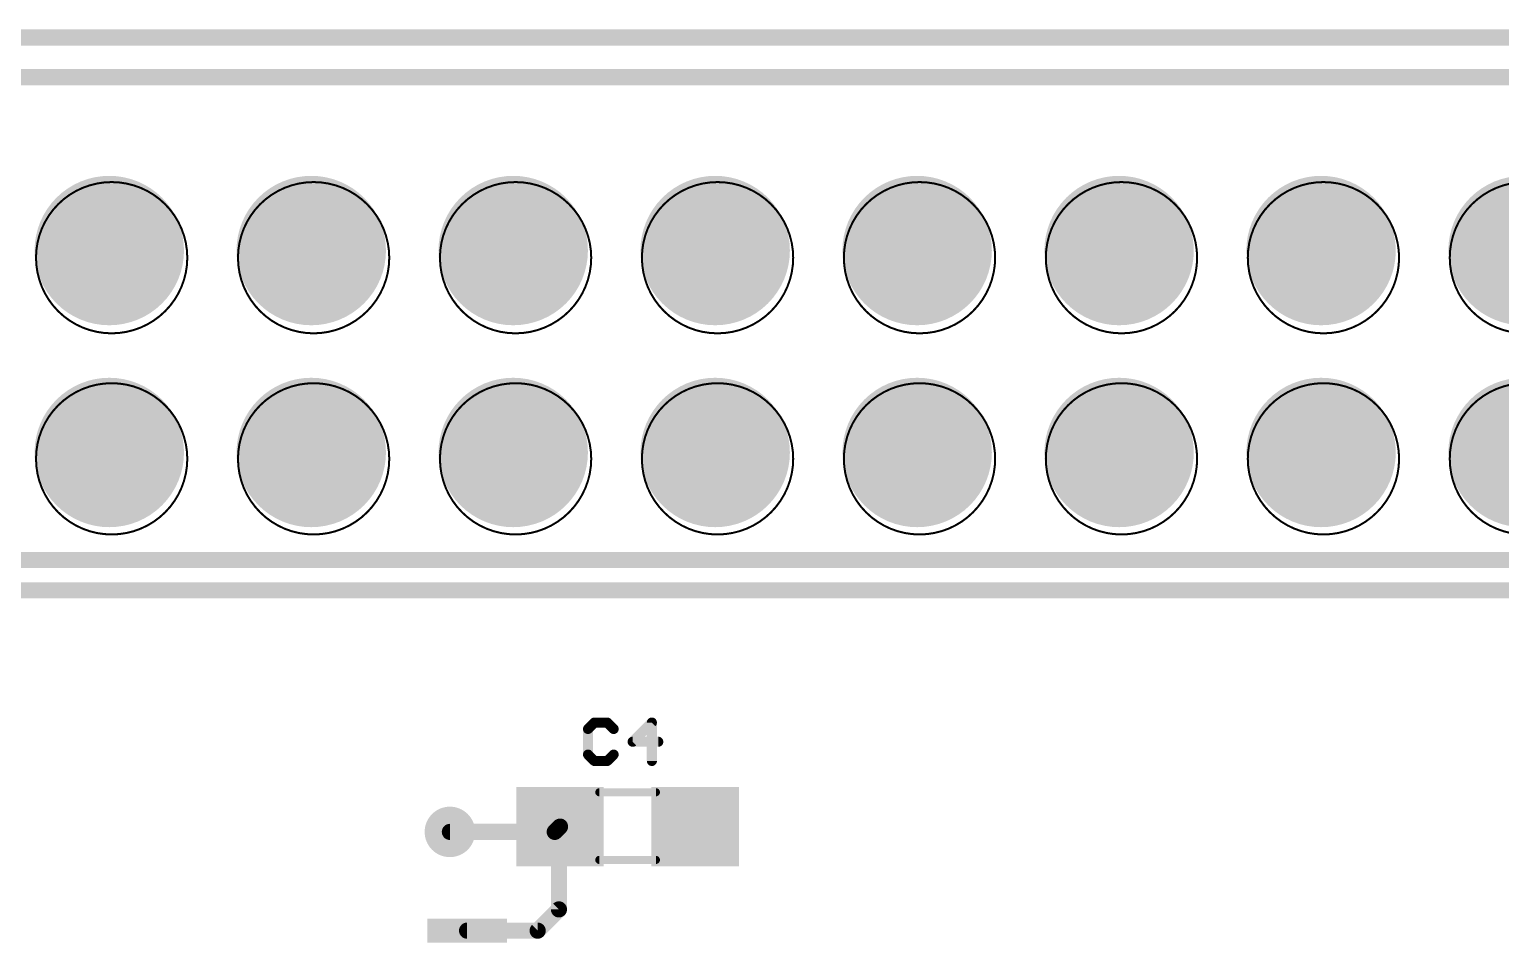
# Model space of a CAD drawing. Extents: x -1 to 129, y -23 to 41.
# Drawn here: x 32.74 to 51.24, y 19.12 to 30.6 of the extents above; entities that cross this region are included whole.
import ezdxf

# ---------------------------------------------------------------- set-up
doc = ezdxf.new("R2010")
doc.units = 0
for name, color, linetype in [('1', 12, 'CONTINUOUS'), ('17', 110, 'CONTINUOUS'), ('18', 110, 'CONTINUOUS'), ('20', 31, 'CONTINUOUS'), ('25', 253, 'CONTINUOUS'), ('51', 53, 'CONTINUOUS')]:
    doc.layers.add(name, color=color, linetype=linetype)

# ---------------------------------------------------------------- blocks, each defined once
blk = doc.blocks.new('RECT')
blk.add_solid([(-0.5, -0.5), (0.5, -0.5), (-0.5, 0.5), (0.5, 0.5)])
blk = doc.blocks.new('ROUNDP')
at = {"const_width": 0.5}
blk.add_lwpolyline([(0, -0.25, 1), (0, 0.25, 1), (0, -0.25)], format="xyb", dxfattribs=at)
blk = doc.blocks.new('ROUNDV')
at = {"const_width": 0.5}
blk.add_lwpolyline([(0, -0.25, 1), (0, 0.25, 1), (0, -0.25)], format="xyb", dxfattribs=at)

msp = doc.modelspace()

# ---------------------------------------------------------------- linework, layer by layer
at = {"layer": '1', "const_width": 0.2032}
for points in [[(0, 30), (65, 30)], [(14.7732, 23.9268), (54.8132, 23.9268)], [(14.5796, 23.5458), (52.6542, 23.5458)], [(38.0238, 20.5073), (39.3423, 20.5073)], [(39.409, 20.574), (39.3423, 20.5073)], [(39.3954, 20.5604), (39.409, 20.574)], [(39.3954, 19.5326), (39.3954, 20.5604)], [(39.1278, 19.265), (39.3954, 19.5326)], [(38.24, 19.265), (39.1278, 19.265)]]:
    msp.add_lwpolyline(points, dxfattribs=at)
at = {"layer": '1', "const_width": 0.1016}
for points in [[(38.0238, 20.5581, 1), (38.0238, 20.4565)], [(39.3064, 20.5432, 1), (39.3782, 20.4714)], [(39.3423, 20.4565, 1), (39.3423, 20.5581)], [(39.4462, 20.5604, 1), (39.3446, 20.5604)], [(39.3595, 20.5963, 1), (39.4313, 20.5245)], [(39.4449, 20.5381, 1), (39.3731, 20.6099)], [(39.4449, 20.5381, 1), (39.3731, 20.6099)], [(39.4313, 19.4967, 1), (39.3595, 19.5685)], [(39.3446, 19.5326, 1), (39.4462, 19.5326)], [(38.24, 19.3158, 1), (38.24, 19.2142)], [(39.0919, 19.3009, 1), (39.1637, 19.2291)], [(39.1278, 19.2142, 1), (39.1278, 19.3158)]]:
    msp.add_lwpolyline(points, format="xyb", dxfattribs=at)
at = {"layer": '20', "const_width": 0.1524}
msp.add_lwpolyline([(3, 30), (62, 30)], dxfattribs=at)
at = {"layer": '25', "const_width": 0.0635}
for points in [[(39.7929, 21.802, 1), (39.7294, 21.802)], [(39.7387, 21.8245, 1), (39.7836, 21.7796)], [(39.8417, 21.9143, 1), (39.8417, 21.8508)], [(39.8641, 21.8601, 1), (39.8192, 21.905)], [(40.0251, 21.905, 1), (39.9802, 21.8601)], [(40.0027, 21.8508, 1), (40.0027, 21.9143)], [(40.0607, 21.7796, 1), (40.1056, 21.8245)], [(40.5958, 21.8825, 1), (40.5323, 21.8825)], [(40.5865, 21.8601, 1), (40.5416, 21.905)], [(40.3225, 21.6728, 1), (40.3225, 21.6093)], [(40.3, 21.6635, 1), (40.345, 21.6186)], [(40.6445, 21.6093, 1), (40.6445, 21.6728)], [(39.7836, 21.5025, 1), (39.7387, 21.4575)], [(39.7294, 21.48, 1), (39.7929, 21.48)], [(39.8417, 21.4312, 1), (39.8417, 21.3678)], [(40.0027, 21.3678, 1), (40.0027, 21.4312)], [(40.1056, 21.4575, 1), (40.0607, 21.5025)], [(39.8192, 21.377, 1), (39.8641, 21.422)], [(39.9802, 21.422, 1), (40.0251, 21.377)], [(40.5323, 21.3995, 1), (40.5958, 21.3995)]]:
    msp.add_lwpolyline(points, format="xyb", dxfattribs=at)
at = {"layer": '25', "const_width": 0.127}
for points in [[(39.8417, 21.8825), (39.7612, 21.802)], [(39.7612, 21.802), (39.7612, 21.48)], [(40.0027, 21.8825), (39.8417, 21.8825)], [(40.0832, 21.802), (40.0027, 21.8825)], [(40.564, 21.8825), (40.3225, 21.641)], [(40.564, 21.3995), (40.564, 21.8825)], [(40.3225, 21.641), (40.6445, 21.641)], [(39.7612, 21.48), (39.8417, 21.3995)], [(39.8417, 21.3995), (40.0027, 21.3995)], [(40.0027, 21.3995), (40.0832, 21.48)]]:
    msp.add_lwpolyline(points, dxfattribs=at)
at = {"layer": '51'}
for points, const_width in [([(62, 30.5), (3, 30.5)], 0.2032), ([(39.903, 21.006), (40.615, 21.006)], 0.1016), ([(39.903, 20.155), (40.615, 20.155)], 0.1016)]:
    msp.add_lwpolyline(points, dxfattribs=dict(at, const_width=const_width))
for points, const_width in [([(33.77, 26.7787, 1), (33.77, 28.6813, 1), (33.77, 26.7787)], 0.0254), ([(36.31, 26.7787, 1), (36.31, 28.6813, 1), (36.31, 26.7787)], 0.0254), ([(38.85, 26.7787, 1), (38.85, 28.6813, 1), (38.85, 26.7787)], 0.0254), ([(41.39, 26.7787, 1), (41.39, 28.6813, 1), (41.39, 26.7787)], 0.0254), ([(43.93, 26.7787, 1), (43.93, 28.6813, 1), (43.93, 26.7787)], 0.0254), ([(46.47, 26.7787, 1), (46.47, 28.6813, 1), (46.47, 26.7787)], 0.0254), ([(49.01, 26.7787, 1), (49.01, 28.6813, 1), (49.01, 26.7787)], 0.0254), ([(51.55, 26.7787, 1), (51.55, 28.6813, 1), (51.55, 26.7787)], 0.0254), ([(33.77, 24.2487, 1), (33.77, 26.1513, 1), (33.77, 24.2487)], 0.0254), ([(36.31, 24.2487, 1), (36.31, 26.1513, 1), (36.31, 24.2487)], 0.0254), ([(38.85, 24.2487, 1), (38.85, 26.1513, 1), (38.85, 24.2487)], 0.0254), ([(41.39, 24.2487, 1), (41.39, 26.1513, 1), (41.39, 24.2487)], 0.0254), ([(43.93, 24.2487, 1), (43.93, 26.1513, 1), (43.93, 24.2487)], 0.0254), ([(46.47, 24.2487, 1), (46.47, 26.1513, 1), (46.47, 24.2487)], 0.0254), ([(49.01, 24.2487, 1), (49.01, 26.1513, 1), (49.01, 24.2487)], 0.0254), ([(51.55, 24.2487, 1), (51.55, 26.1513, 1), (51.55, 24.2487)], 0.0254), ([(39.903, 21.0314, 1), (39.903, 20.9806)], 0.0508), ([(40.615, 20.9806, 1), (40.615, 21.0314)], 0.0508), ([(39.903, 20.1804, 1), (39.903, 20.1296)], 0.0508), ([(40.615, 20.1296, 1), (40.615, 20.1804)], 0.0508)]:
    msp.add_lwpolyline(points, format="xyb", dxfattribs=dict(at, const_width=const_width))

# ---------------------------------------------------------------- block references
at = {"layer": '1', "xscale": 1.1}
for p in [(39.409, 20.574), (41.109, 20.574)]:
    msp.add_blockref('RECT', p, dxfattribs=at)
at = {"layer": '1', "yscale": 0.3}
msp.add_blockref('RECT', (38.24, 19.265), dxfattribs=at)
at = {"layer": '17', "xscale": 1.8796, "yscale": 1.8796}
for p, rotation in [((33.74, 27.82), 270), ((36.28, 27.82), 270), ((38.82, 27.82), 270), ((41.36, 27.82), 270), ((43.9, 27.82), 270), ((46.44, 27.82), 270), ((48.98, 27.82), 270), ((51.52, 27.82), 270), ((33.74, 25.28), 90), ((36.28, 25.28), 90), ((38.82, 25.28), 90), ((41.36, 25.28), 270), ((43.9, 25.28), 270), ((46.44, 25.28), 270), ((48.98, 25.28), 270), ((51.52, 25.28), 270)]:
    msp.add_blockref('ROUNDP', p, dxfattribs=dict(at, rotation=rotation))
at = {"layer": '18', "xscale": 0.635, "yscale": 0.635}
msp.add_blockref('ROUNDV', (38.0238, 20.5073), dxfattribs=at)
msp.add_blockref('ROUNDV', (38.0238, 20.5073), dxfattribs=at)
at = {"layer": '51', "xscale": 0.508, "yscale": 0.508, "rotation": 180}
for p in [(33.74, 27.82), (36.28, 27.82), (38.82, 27.82), (41.36, 27.82), (43.9, 27.82), (46.44, 27.82), (48.98, 27.82), (41.36, 25.28), (43.9, 25.28), (46.44, 25.28), (48.98, 25.28)]:
    msp.add_blockref('RECT', p, dxfattribs=at)
at = {"layer": '51'}
for p, xscale, yscale in [((33.74, 25.28), 0.508, 0.508), ((36.28, 25.28), 0.508, 0.508), ((38.82, 25.28), 0.508, 0.508), ((39.6709, 20.5791), 0.5001, 0.95), ((40.8392, 20.5791), 0.5001, 0.95)]:
    msp.add_blockref('RECT', p, dxfattribs=dict(at, xscale=xscale, yscale=yscale))

doc.saveas('drawing.dxf')
